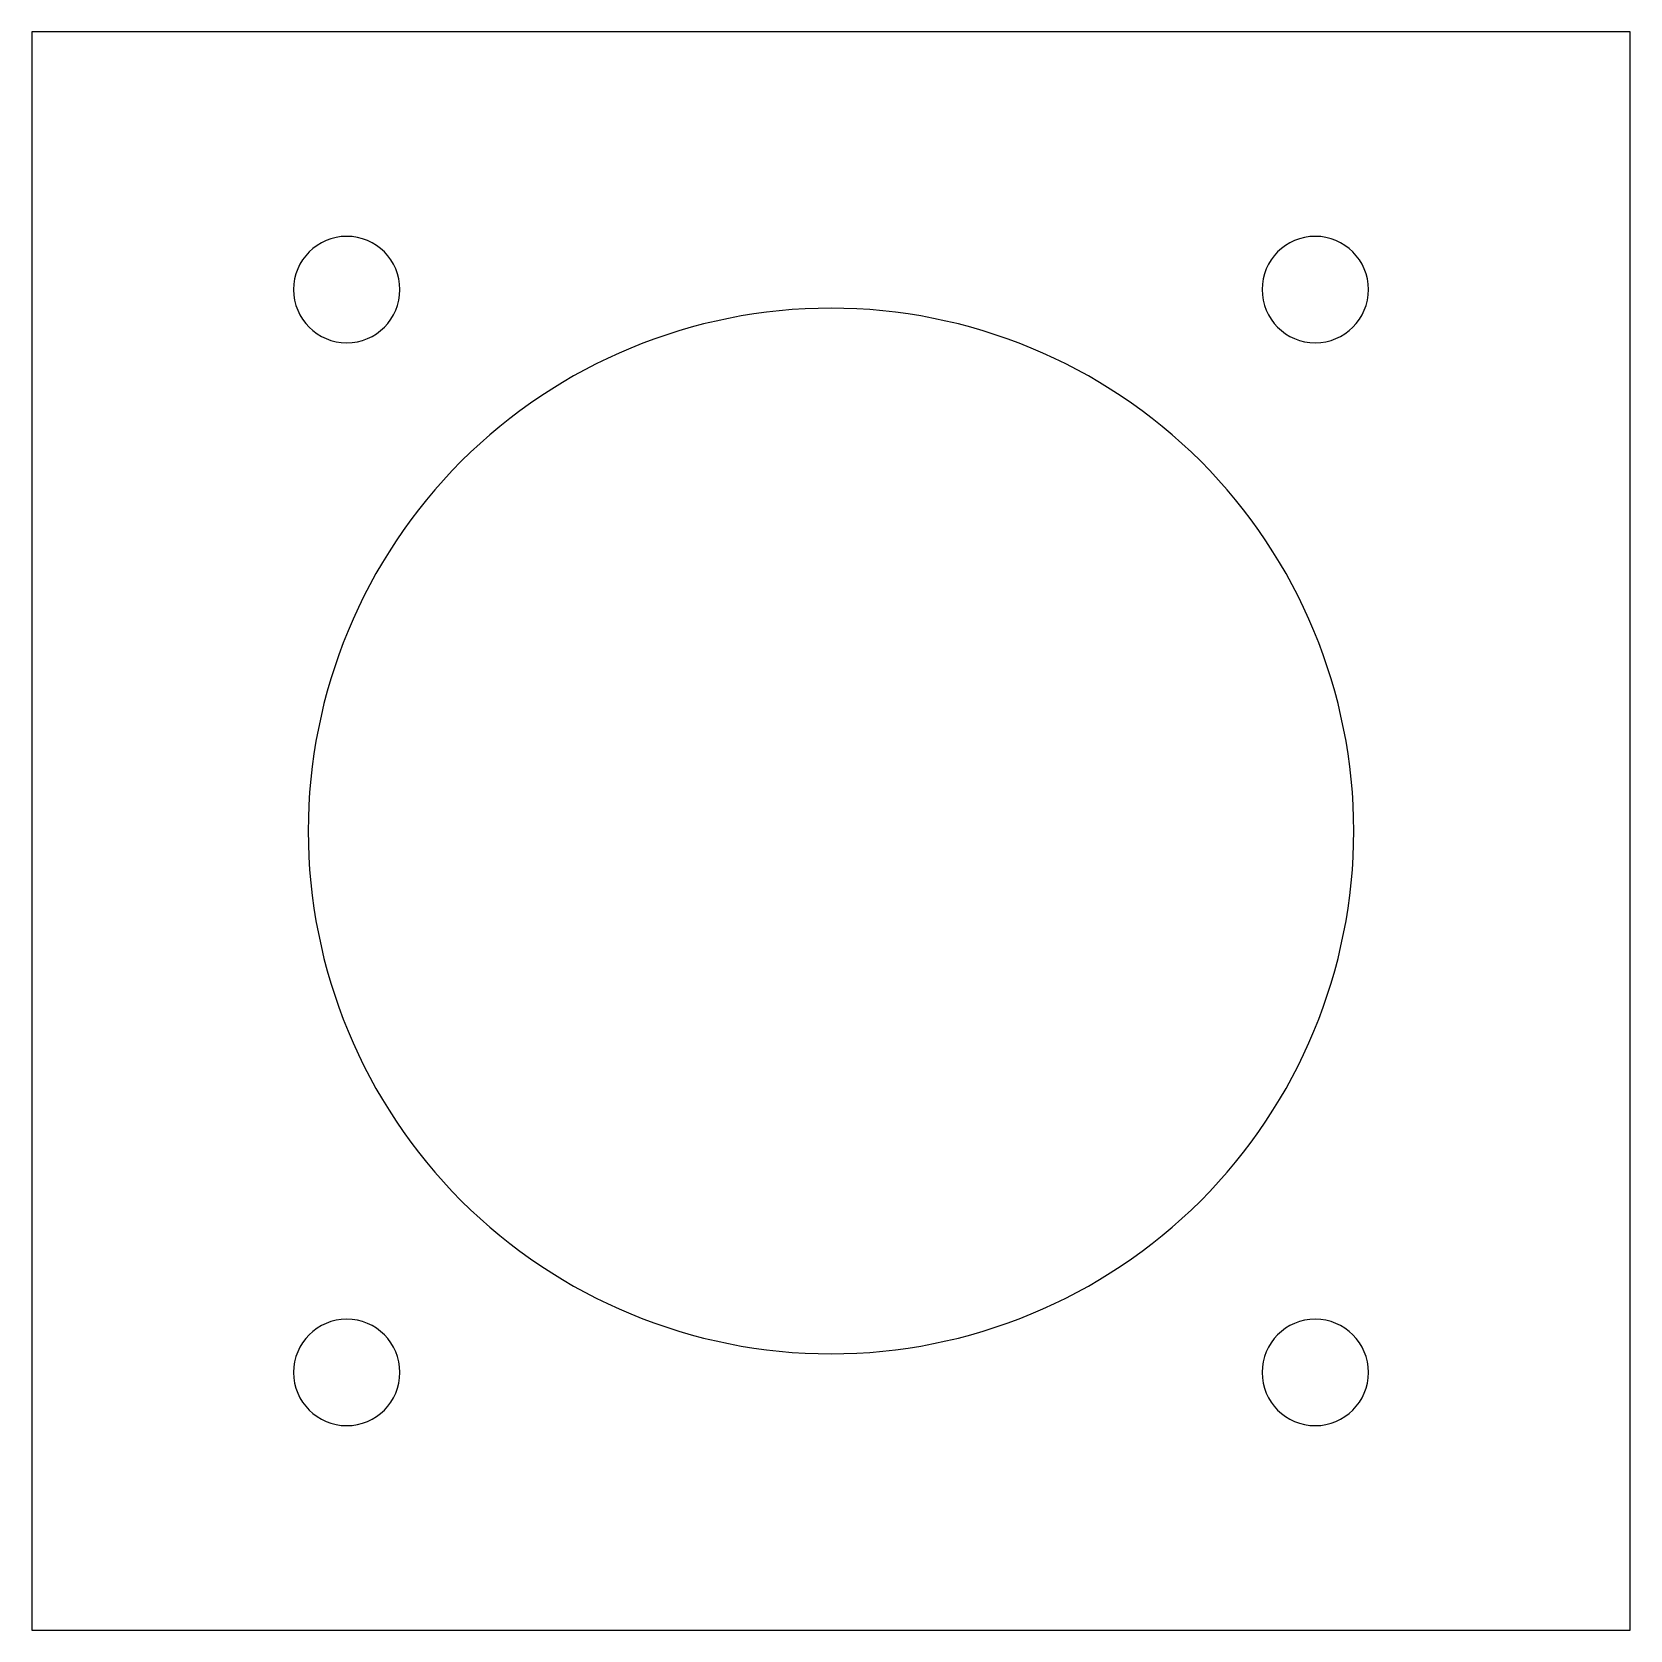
# Model space of a CAD drawing. Extents: x -33 to 33, y 11.5 to 77.5.
import ezdxf

# ---------------------------------------------------------------- set-up
doc = ezdxf.new("R2010")
doc.units = 0
doc.layers.add('LAYER_1', color=18, linetype='CONTINUOUS')

msp = doc.modelspace()

# ---------------------------------------------------------------- linework, layer by layer
at = {"layer": 'LAYER_1'}
for points in [[(-33, 11.48), (33, 11.48), (33, 77.48), (-33, 77.48)], [(-20, 69.038), (-20.225, 69.027), (-20.443, 68.994), (-20.653, 68.939), (-20.855, 68.866), (-21.047, 68.773), (-21.228, 68.663), (-21.398, 68.537), (-21.554, 68.395), (-21.695, 68.239), (-21.822, 68.07), (-21.932, 67.888), (-22.024, 67.696), (-22.098, 67.494), (-22.152, 67.284), (-22.186, 67.066), (-22.197, 66.841), (-22.186, 66.616), (-22.152, 66.398), (-22.098, 66.188), (-22.024, 65.986), (-21.932, 65.794), (-21.822, 65.613), (-21.695, 65.444), (-21.554, 65.288), (-21.398, 65.146), (-21.228, 65.019), (-21.047, 64.909), (-20.855, 64.817), (-20.653, 64.743), (-20.443, 64.689), (-20.225, 64.655), (-20, 64.644), (-19.775, 64.655), (-19.557, 64.689), (-19.347, 64.743), (-19.145, 64.817), (-18.953, 64.909), (-18.772, 65.019), (-18.602, 65.146), (-18.446, 65.288), (-18.305, 65.444), (-18.178, 65.613), (-18.068, 65.794), (-17.976, 65.986), (-17.902, 66.188), (-17.848, 66.398), (-17.814, 66.616), (-17.803, 66.841), (-17.814, 67.066), (-17.848, 67.284), (-17.902, 67.494), (-17.976, 67.696), (-18.068, 67.888), (-18.178, 68.07), (-18.305, 68.239), (-18.446, 68.395), (-18.602, 68.537), (-18.772, 68.663), (-18.953, 68.773), (-19.145, 68.866), (-19.347, 68.939), (-19.557, 68.994), (-19.775, 69.027)], [(20, 69.038), (19.775, 69.027), (19.557, 68.994), (19.347, 68.939), (19.145, 68.866), (18.953, 68.773), (18.772, 68.663), (18.602, 68.537), (18.446, 68.395), (18.305, 68.239), (18.178, 68.07), (18.068, 67.888), (17.976, 67.696), (17.902, 67.494), (17.848, 67.284), (17.814, 67.066), (17.803, 66.841), (17.814, 66.617), (17.848, 66.398), (17.902, 66.188), (17.976, 65.986), (18.068, 65.794), (18.178, 65.613), (18.305, 65.444), (18.446, 65.288), (18.602, 65.146), (18.772, 65.019), (18.953, 64.909), (19.145, 64.817), (19.347, 64.743), (19.557, 64.689), (19.775, 64.655), (20, 64.644), (20.225, 64.655), (20.443, 64.689), (20.653, 64.743), (20.855, 64.817), (21.047, 64.909), (21.228, 65.019), (21.398, 65.146), (21.554, 65.288), (21.695, 65.444), (21.822, 65.613), (21.932, 65.794), (22.024, 65.986), (22.098, 66.188), (22.152, 66.398), (22.186, 66.617), (22.197, 66.841), (22.186, 67.066), (22.152, 67.284), (22.098, 67.494), (22.024, 67.696), (21.932, 67.888), (21.822, 68.07), (21.695, 68.239), (21.554, 68.395), (21.398, 68.537), (21.228, 68.663), (21.047, 68.773), (20.855, 68.866), (20.653, 68.939), (20.443, 68.994), (20.225, 69.027)], [(-20, 24.317), (-20.225, 24.306), (-20.443, 24.272), (-20.653, 24.218), (-20.855, 24.144), (-21.047, 24.052), (-21.228, 23.942), (-21.398, 23.815), (-21.554, 23.673), (-21.695, 23.517), (-21.822, 23.348), (-21.932, 23.167), (-22.024, 22.975), (-22.098, 22.773), (-22.152, 22.563), (-22.186, 22.344), (-22.197, 22.12), (-22.186, 21.895), (-22.152, 21.677), (-22.098, 21.466), (-22.024, 21.265), (-21.932, 21.073), (-21.822, 20.891), (-21.695, 20.722), (-21.554, 20.566), (-21.398, 20.424), (-21.228, 20.298), (-21.047, 20.188), (-20.855, 20.095), (-20.653, 20.021), (-20.443, 19.967), (-20.225, 19.934), (-20, 19.923), (-19.775, 19.934), (-19.557, 19.967), (-19.347, 20.021), (-19.145, 20.095), (-18.953, 20.188), (-18.772, 20.298), (-18.602, 20.424), (-18.446, 20.566), (-18.305, 20.722), (-18.178, 20.891), (-18.068, 21.073), (-17.976, 21.265), (-17.902, 21.466), (-17.848, 21.677), (-17.814, 21.895), (-17.803, 22.12), (-17.814, 22.344), (-17.848, 22.563), (-17.902, 22.773), (-17.976, 22.975), (-18.068, 23.167), (-18.178, 23.348), (-18.305, 23.517), (-18.446, 23.673), (-18.602, 23.815), (-18.772, 23.942), (-18.953, 24.052), (-19.145, 24.144), (-19.347, 24.218), (-19.557, 24.272), (-19.775, 24.306)], [(20, 24.317), (19.775, 24.306), (19.557, 24.272), (19.347, 24.218), (19.145, 24.144), (18.953, 24.052), (18.772, 23.942), (18.602, 23.815), (18.446, 23.673), (18.305, 23.517), (18.178, 23.348), (18.068, 23.167), (17.976, 22.975), (17.902, 22.773), (17.848, 22.563), (17.814, 22.344), (17.803, 22.12), (17.814, 21.895), (17.848, 21.677), (17.902, 21.466), (17.976, 21.265), (18.068, 21.073), (18.178, 20.891), (18.305, 20.722), (18.446, 20.566), (18.602, 20.424), (18.772, 20.298), (18.953, 20.188), (19.145, 20.095), (19.347, 20.021), (19.557, 19.967), (19.775, 19.934), (20, 19.923), (20.225, 19.934), (20.443, 19.967), (20.653, 20.021), (20.855, 20.095), (21.047, 20.188), (21.228, 20.298), (21.398, 20.424), (21.554, 20.566), (21.695, 20.722), (21.822, 20.891), (21.932, 21.073), (22.024, 21.265), (22.098, 21.466), (22.152, 21.677), (22.186, 21.895), (22.197, 22.12), (22.186, 22.344), (22.152, 22.563), (22.098, 22.773), (22.024, 22.975), (21.932, 23.167), (21.822, 23.348), (21.695, 23.517), (21.554, 23.673), (21.398, 23.815), (21.228, 23.942), (21.047, 24.052), (20.855, 24.144), (20.653, 24.218), (20.443, 24.272), (20.225, 24.306)]]:
    msp.add_lwpolyline(points, close=True, dxfattribs=at)
msp.add_lwpolyline([(0, 66.071, 0.414214), (-21.591, 44.48, 0.414214), (0, 22.889, 0.414214), (21.591, 44.48, 0.414214)], format="xyb", close=True, dxfattribs=at)

doc.saveas('drawing.dxf')
